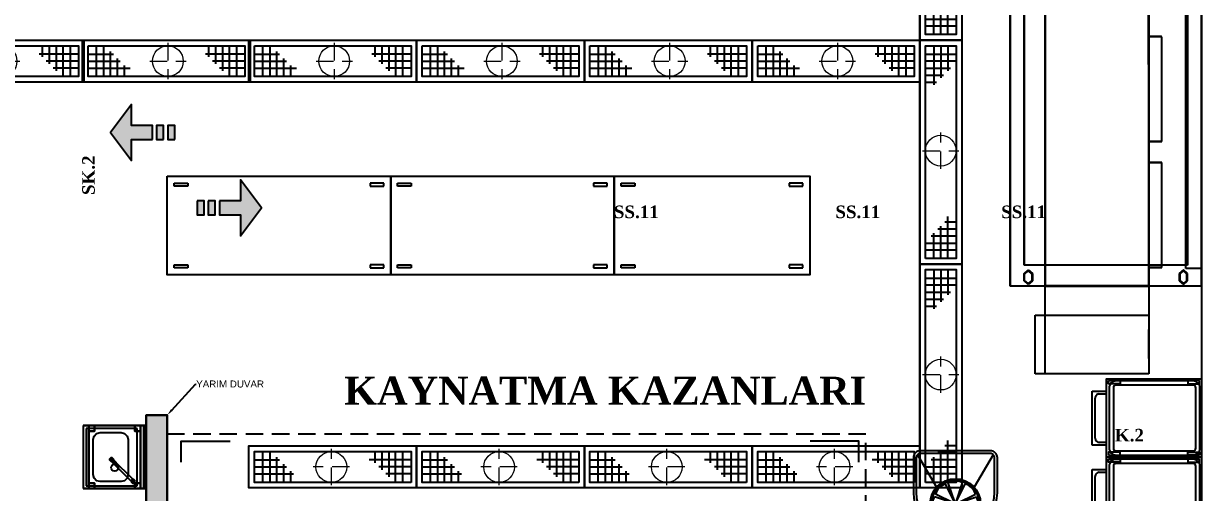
# Model space of a CAD drawing. Header units: millimetres. Extents: x 322668 to 332469, y 13187 to 20117.
# Drawn here: x 328760 to 329605, y 16764 to 17099 of the extents above; entities that cross this region are included whole.
import ezdxf
from ezdxf import colors
from ezdxf.entities.mleader import LeaderData, LeaderLine
from ezdxf.enums import TextEntityAlignment as Align
from ezdxf.math import Vec2, Vec3

# ---------------------------------------------------------------- set-up
doc = ezdxf.new("R2010")
doc.units = ezdxf.units.MM
doc.header["$LTSCALE"] = 50
doc.header["$MEASUREMENT"] = 0
doc.header["$PDMODE"] = 3
doc.header["$PDSIZE"] = -0.5
doc.linetypes.add('DASHED2', pattern=[0.375, 0.25, -0.125])
doc.linetypes.add('HIDDEN', pattern=[0.375, 0.25, -0.125])
doc.layers.get('0').update_dxf_attribs({"linetype": 'CONTINUOUS'})
doc.layers.get('DEFPOINTS').update_dxf_attribs({"linetype": 'CONTINUOUS'})
for name, color, linetype in [('200-EquipBorder-2d', 9, 'CONTINUOUS'), ('200-EquipSteel-3d', 9, 'CONTINUOUS'), ('Mevcut ve İlave Duvar', 7, 'CONTINUOUS'), ('MIM_DOSEME', 7, 'CONTINUOUS'), ('MIM_OLCU-DIS', 1, 'CONTINUOUS'), ('MIM_SERAMIK', 143, 'CONTINUOUS'), ('sıhhi tesisat', 162, 'CONTINUOUS'), ('Yarım Duvar', 3, 'CONTINUOUS')]:
    doc.layers.add(name, color=color, linetype=linetype)
for name, color, linetype, lineweight in [('GRC-Ekipman', 4, 'CONTINUOUS', 25), ('s-depo', 140, 'CONTINUOUS', 25), ('yerizg-a', 7, 'CONTINUOUS', 15), ('yerizg-b', 7, 'CONTINUOUS', 9)]:
    doc.layers.add(name, color=color, linetype=linetype, lineweight=lineweight)
doc.styles.add('OLCU', font='TSIMPLEX.SHX', dxfattribs={"width": 0.7})
doc.styles.add('REF', font='calibri.ttf', dxfattribs={"height": 10})
doc.styles.add('ROMANS', font='romans.shx')
doc.styles.get("Standard").update_dxf_attribs({"font": 'arial.ttf', "height": 30})
doc.dimstyles.new('200-OLCU-DIŞ', dxfattribs={"dimtxt": 30, "dimasz": 10, "dimexe": 0, "dimexo": 0, "dimgap": 10, "dimtad": 1, "dimdec": 1, "dimdsep": 46, "dimtxsty": 'OLCU', "dimblk1": 'DOT', "dimblk2": 'DOT', "dimsah": 1, "dimcen": 0, "dimclrd": 7, "dimclre": 7, "dimclrt": 4, "dimadec": 0, "dimazin": 0, "dimtfac": 1, "dimtdec": 1, "dimtix": 1, "dimtmove": 2, "dimatfit": 3, "dimldrblk": 'DOT', "dimfxl": 0, "dimtolj": 1, "dimarcsym": 0})

# ---------------------------------------------------------------- blocks, each defined once
blk = doc.blocks.new('_DOT')
at = {"color": 0, "linetype": 'ByBlock'}
blk.add_line((-0.5, 0), (-1, 0), dxfattribs=at)
at = {"color": 0, "linetype": 'ByBlock', "const_width": 0.5}
blk.add_lwpolyline([(-0.25, 0, 1), (0.25, 0, 1)], format="xyb", close=True, dxfattribs=at)
blk = doc.blocks.new('*D159')
at = {"layer": 'DEFPOINTS', "color": 0}
for p in [(329577.75, 18407.96, -57.5), (327588.54, 14893), (330092.59, 14893)]:
    blk.add_point(p, dxfattribs=at)
at = {"layer": 'MIM_OLCU-DIS', "color": 7, "lineweight": -2}
for p, q in [((330052.83, 18407.96), (330092.59, 18407.96)), ((330092.59, 18397.96), (330092.59, 14903)), ((330052.59, 14893), (330092.59, 14893))]:
    blk.add_line(p, q, dxfattribs=at)
at = {"layer": 'MIM_OLCU-DIS', "color": 7, "lineweight": -2, "xscale": 10, "yscale": 10, "zscale": 10}
for p, rotation in [((330092.59, 18407.96), 90), ((330092.59, 14893), 270)]:
    blk.add_blockref('_DOT', p, dxfattribs=dict(at, rotation=rotation))
at = {"layer": 'MIM_OLCU-DIS', "color": 4, "insert": (330067.59, 16650.48), "char_height": 30, "attachment_point": 5, "rotation": 90, "style": 'OLCU'}
blk.add_mtext('\\A1;3515', dxfattribs=at)
blk = doc.blocks.new('BGHGT')
at = {"color": 7, "linetype": 'HIDDEN'}
for p, q in [((360936.69, 9328.43, -417.9), (360936.69, 9178.43, -417.9)), ((361436.69, 9328.43, -417.9), (360936.69, 9328.43, -417.9)), ((361436.69, 9328.43, -417.9), (361436.69, 9178.43, -417.9)), ((360936.69, 9178.43, -417.9), (361436.69, 9178.43, -417.9))]:
    blk.add_line(p, q, dxfattribs=at)
at = {"color": 7, "elevation": -417.9}
for points in [[(360941.69, 9198.43), (360941.69, 9183.43), (360976.69, 9183.43)], [(361426.69, 9198.43), (361426.69, 9183.43), (361391.69, 9183.43)]]:
    blk.add_lwpolyline(points, dxfattribs=at)
blk = doc.blocks.new('Y-SIFON')
at = {"layer": 'yerizg-a', "color": 0, "linetype": 'Continuous'}
blk.add_circle((0, 0), 11, dxfattribs=at)
at = {"layer": 'yerizg-b', "color": 0, "linetype": 'DASHED2'}
for points in [[(0, 13), (0, -13)], [(-13, 0), (13, 0)]]:
    blk.add_lwpolyline(points, dxfattribs=at)
blk = doc.blocks.new('120')
at = {"layer": 'sıhhi tesisat'}
for p, q in [((16088.22, 16465.14), (16088.22, 16435.14)), ((16093.22, 16465.14), (16093.22, 16442.14)), ((16098.22, 16465.14), (16098.22, 16447.14)), ((16082.22, 16459.14), (16104.22, 16459.14)), ((16104.22, 16454.14), (16082.22, 16454.14)), ((16082.22, 16449.14), (16100.22, 16449.14)), ((16082.22, 16444.14), (16095.22, 16444.14)), ((16082.22, 16439.14), (16090.22, 16439.14)), ((16104.22, 16379.14), (16096.22, 16379.14)), ((16098.22, 16353.14), (16098.22, 16381.14)), ((16104.22, 16369.14), (16086.22, 16369.14)), ((16088.22, 16353.14), (16088.22, 16371.14)), ((16104.22, 16374.14), (16091.22, 16374.14)), ((16093.22, 16353.14), (16093.22, 16376.14)), ((16082.22, 16364.14), (16104.22, 16364.14)), ((16104.22, 16359.14), (16082.22, 16359.14))]:
    blk.add_line(p, q, dxfattribs=at)
for points in [[(16108.22, 16469.14), (16108.22, 16349.14), (16078.22, 16349.14), (16078.22, 16469.14)], [(16104.22, 16465.14), (16104.22, 16353.14), (16082.22, 16353.14), (16082.22, 16465.14)]]:
    blk.add_lwpolyline(points, close=True, dxfattribs=at)
at = {"layer": 'sıhhi tesisat', "rotation": 270}
blk.add_blockref('Y-SIFON', (16093.22, 16408.14), dxfattribs=at)
at = {"layer": 'sıhhi tesisat', "style": 'ROMANS', "width": 0.8}
blk.add_attdef('YRNO', text='', height=10, rotation=270, dxfattribs=at).set_placement((16068.22, 16366.14), align=Align.MIDDLE)
blk = doc.blocks.new('A$C3D410898')
at = {"layer": '200-EquipBorder-2d', "color": 4}
for p, q in [((71.23, 137, 7.5), (387.35, 137, 7.5)), ((387.35, 137, 7.5), (387.35, 99.19, 7.5)), ((86.23, 127.02, 7.5), (372.35, 127.02, 7.5)), ((372.35, 127.02, 7.5), (372.35, 99.19, 7.5)), ((387.35, 25.22, 7.5), (387.35, 99.19, 7.5)), ((387.35, 99.19, 7.5), (450.03, 99.19, 7.5)), ((450.03, 99.19, 7.5), (450.03, 18, 7.5)), ((71.23, 25.22, 7.5), (387.35, 25.22, 7.5)), ((372.35, 25.22, 7.5), (372.35, 10.02, 7.5)), ((408.12, 25.22, 7.5), (387.35, 25.22, 7.5)), ((387.35, 25.22, 7.5), (387.35, 0.02, 7.5)), ((408.12, 18, 7.5), (408.12, 25.22, 7.5)), ((450.03, 18, 7.5), (408.12, 18, 7.5)), ((372.35, 10.02, 7.5), (86.23, 10, 7.5)), ((387.35, 0.02, 7.5), (71.23, 0, 7.5))]:
    blk.add_line(p, q, dxfattribs=at)
at = {"layer": '200-EquipBorder-2d'}
for p, q in [((284.18, 108.47, 7.5), (209.18, 108.47, 7.5)), ((209.18, 108.47, 7.5), (209.19, 99.07, 7.5)), ((284.18, 99.19, 7.5), (284.18, 108.47, 7.5)), ((299.18, 108.47, 7.5), (299.19, 99.07, 7.5)), ((374.18, 108.47, 7.5), (299.18, 108.47, 7.5)), ((374.18, 99.19, 7.5), (374.18, 108.47, 7.5)), ((71.23, 99.19, 7.5), (387.35, 99.19, 7.5))]:
    blk.add_line(p, q, dxfattribs=at)
at = {"layer": '200-EquipSteel-3d', "color": 4}
for p, q in [((387.33, 137, 67.5), (71.21, 137, 67.5)), ((387.33, 137, 22.5), (374.85, 137, 22.5)), ((374.85, 137, 22.5), (374.85, 125.69, 22.5)), ((387.33, 0, 22.5), (387.33, 137, 22.5)), ((387.33, 0, 67.5), (387.33, 137, 67.5)), ((372.33, 127, 67.5), (86.21, 127, 67.5)), ((372.33, 10, 67.5), (372.33, 127, 67.5)), ((378.46, 127, 10.5), (375.84, 123.97, 10.5)), ((383.71, 127, 10.5), (378.46, 127, 10.5)), ((386.34, 123.97, 10.5), (383.71, 127, 10.5)), ((374.85, 125.69, 22.5), (82.6, 125.69, 22.5)), ((266.22, 125.69, 22.5), (266.22, 125.69, 67.5)), ((375.84, 123.97, 10.5), (378.46, 120.94, 10.5)), ((378.84, 126.57, 7.5), (376.59, 123.97, 7.5)), ((376.59, 123.97, 7.5), (378.84, 121.37, 7.5)), ((378.46, 120.94, 10.5), (383.71, 120.94, 10.5)), ((383.34, 126.57, 7.5), (378.84, 126.57, 7.5)), ((378.84, 121.37, 7.5), (383.34, 121.37, 7.5)), ((385.59, 123.97, 7.5), (383.34, 126.57, 7.5)), ((383.34, 121.37, 7.5), (385.59, 123.97, 7.5)), ((383.71, 120.94, 10.5), (386.34, 123.97, 10.5)), ((0, 99.17, 77.5), (450, 99.17, 77.5)), ((387.33, 99.17, 77.5), (387.33, 25.2, 77.5)), ((387.33, 99.17, 102.5), (387.33, 25.2, 102.5)), ((408.23, 25.2, 102.5), (408.23, 99.23, 102.5)), ((408.23, 99.23, 102.5), (450, 99.23, 102.5)), ((450, 99.23, 102.5), (450, 25.2, 102.5)), ((450, 99.17, 77.5), (450, 25.2, 77.5)), ((450, 25.2, 77.5), (0, 25.2, 77.5)), ((387.33, 25.2, 77.5), (71.21, 25.01, 77.5)), ((450, 25.2, 102.5), (408.23, 25.2, 102.5)), ((86.21, 10, 67.5), (372.33, 10, 67.5)), ((375.84, 13.03, 10.5), (378.46, 16.06, 10.5)), ((378.46, 10, 10.5), (375.84, 13.03, 10.5)), ((376.59, 13.03, 7.5), (378.84, 15.63, 7.5)), ((378.84, 10.43, 7.5), (376.59, 13.03, 7.5)), ((378.46, 16.06, 10.5), (383.71, 16.06, 10.5)), ((383.71, 10, 10.5), (378.46, 10, 10.5)), ((378.84, 15.63, 7.5), (383.34, 15.63, 7.5)), ((383.34, 10.43, 7.5), (378.84, 10.43, 7.5)), ((383.34, 15.63, 7.5), (385.59, 13.03, 7.5)), ((385.59, 13.03, 7.5), (383.34, 10.43, 7.5)), ((383.71, 16.06, 10.5), (386.34, 13.03, 10.5)), ((386.34, 13.03, 10.5), (383.71, 10, 10.5)), ((71.21, 0, 67.5), (387.33, 0, 67.5)), ((71.23, 0, 22.5), (387.33, 0, 22.5))]:
    blk.add_line(p, q, dxfattribs=at)
at = {"layer": '200-EquipSteel-3d', "extrusion": (1, -1.22465e-16, 0)}
for p, q in [((209.15, 108.45, 90.31), (209.15, 108.45, 77.5)), ((209.15, 108.45, 77.5), (209.15, 99.17, 77.5)), ((209.15, 105.25, 93.51), (209.15, 108.45, 90.31)), ((209.15, 99.17, 93.51), (209.15, 105.25, 93.51)), ((299.15, 108.45, 90.31), (299.15, 108.45, 77.5)), ((299.15, 108.45, 77.5), (299.15, 99.17, 77.5)), ((299.15, 105.25, 93.51), (299.15, 108.45, 90.31)), ((299.15, 99.17, 93.51), (299.15, 105.25, 93.51)), ((209.15, 99.17, 77.5), (209.15, 99.17, 93.51)), ((299.15, 99.17, 77.5), (299.15, 99.17, 93.51))]:
    blk.add_line(p, q, dxfattribs=at)
at = {"layer": '200-EquipSteel-3d'}
for p, q in [((71.1, 98.97, 77.5), (387.33, 99.17, 77.5)), ((266.71, 99.07, 147.5), (266.71, 99.07, 102.5))]:
    blk.add_line(p, q, dxfattribs=at)
at = {"layer": '200-EquipSteel-3d', "color": 4, "extrusion": (1.22465e-16, 1, -0.000793545)}
for p, q in [((418.37, 99.16, 83.68), (418.37, 99.17, 96.18)), ((418.37, 99.17, 96.18), (439.26, 99.17, 96.18)), ((439.26, 99.16, 83.68), (418.37, 99.16, 83.68)), ((439.26, 99.17, 96.18), (439.26, 99.16, 83.68))]:
    blk.add_line(p, q, dxfattribs=at)
at = {"layer": '200-EquipSteel-3d'}
for points, invisible_edges in [([(209.15, 99.17, 93.51), (209.15, 105.25, 93.51), (209.15, 108.45, 90.31), (209.15, 99.17, 90.31)], 4), ([(209.15, 108.45, 90.31), (209.15, 108.45, 77.5), (209.15, 99.17, 77.5), (209.15, 99.17, 90.31)], 8), ([(284.15, 108.45, 90.31), (284.15, 108.45, 77.5), (284.15, 99.17, 77.5), (284.15, 99.17, 90.31)], 8), ([(284.15, 99.17, 93.51), (284.15, 105.25, 93.51), (284.15, 108.45, 90.31), (284.15, 99.17, 90.31)], 4), ([(299.15, 108.45, 90.31), (299.15, 108.45, 77.5), (299.15, 99.17, 77.5), (299.15, 99.17, 90.31)], 8), ([(299.15, 99.17, 93.51), (299.15, 105.25, 93.51), (299.15, 108.45, 90.31), (299.15, 99.17, 90.31)], 4), ([(374.15, 99.17, 93.51), (374.15, 105.25, 93.51), (374.15, 108.45, 90.31), (374.15, 99.17, 90.31)], 4), ([(374.15, 108.45, 90.31), (374.15, 108.45, 77.5), (374.15, 99.17, 77.5), (374.15, 99.17, 90.31)], 8)]:
    blk.add_3dface(points, dxfattribs=dict(at, invisible_edges=invisible_edges))
at = {"layer": '200-EquipSteel-3d', "color": 4}
blk.add_3dface([(71.1, 98.97, 147.5), (71.21, 25.01, 147.5), (387.33, 25.2, 147.5), (387.33, 99.17, 147.5)], dxfattribs=at)
blk = doc.blocks.new('RobotCoupe.CL60')
at = {"color": 251}
for p, q in [((-134.24, -1.88), (-110.95, -15.49)), ((-99.69, -27.78), (-106.15, -14.71)), ((-99.53, -27.72), (-104.26, -13.93)), ((-99.53, -27.72), (-104.26, -13.93)), ((-98.65, -27.72), (-93.92, -13.93)), ((-98.65, -27.72), (-93.92, -13.93)), ((-98.5, -27.78), (-92.14, -14.66)), ((-98.5, -27.78), (-92.14, -14.66)), ((-100.38, -28.56), (-114.17, -23.83)), ((-100.31, -28.41), (-113.43, -22.05)), ((-97.88, -28.4), (-84.81, -21.94)), ((-97.88, -28.4), (-84.81, -21.94)), ((-97.81, -28.56), (-84.02, -23.83)), ((-100.38, -29.44), (-114.17, -34.17)), ((-100.31, -29.6), (-113.38, -36.06)), ((-99.68, -30.22), (-106.04, -43.34)), ((-99.53, -30.28), (-104.26, -44.07)), ((-98.65, -30.28), (-93.92, -44.07)), ((-98.49, -30.22), (-92.03, -43.29)), ((-97.87, -29.59), (-84.75, -35.95)), ((-97.81, -29.44), (-84.02, -34.17)), ((-134.24, -56.12), (-110.95, -42.51))]:
    blk.add_line(p, q, dxfattribs=at)
for points in [[(-107.11, 1), (-132.11, 1, 0.414214), (-137.11, -4), (-137.11, -54, 0.414214), (-132.11, -59), (-107.11, -59)], [(-107.11, -1), (-132.11, -1, 0.414214), (-135.11, -4), (-135.11, -54, 0.414214), (-132.11, -57), (-107.11, -57)], [(-66.5, -40.51), (-66.5, -48.5, 0.414214), (-61.5, -53.5), (-10.5, -53.5, 0.414214), (-5.5, -48.5), (-5.5, -9.5, 0.414214), (-10.5, -4.5), (-61.5, -4.5, 0.414214), (-66.5, -9.5), (-66.5, -17.49)]]:
    blk.add_lwpolyline(points, format="xyb")
for points in [[(-72, -58), (0, -58), (0, 0), (-72, 0)], [(-70.63, -0.87), (-65.35, -0.87), (-65.35, -1.93), (-70.63, -1.93)], [(-1.37, -0.87), (-6.65, -0.87), (-6.65, -1.93), (-1.37, -1.93)], [(-70.63, -57.13), (-65.35, -57.13), (-65.35, -56.07), (-70.63, -56.07)], [(-1.37, -57.13), (-6.65, -57.13), (-6.65, -56.07), (-1.37, -56.07)]]:
    blk.add_lwpolyline(points, close=True)
for points in [[(-72, -56.25), (-72, -1.75), (-94.57, -1.75)], [(-68.5, -40.51), (-68.5, -55.5), (-3.5, -55.5), (-3.5, -2.5), (-68.5, -2.5), (-68.5, -17.49)], [(-94.57, -56.25), (-72, -56.25)]]:
    blk.add_lwpolyline(points)
blk.add_lwpolyline([(-72, -17.49), (-66, -17.49, -0.414214), (-65, -18.49), (-65, -39.51, -0.414214), (-66, -40.51), (-72, -40.51)], format="xyb", close=True)
for centre, radius in [((-99.09, -29), 17.98), ((-99.09, -29), 16.98), ((-61.57, -19.5), 1.17), ((-61.57, -24.26), 1.17), ((-55.71, -21.87), 1.17), ((-55.71, -26.21), 1.17), ((-50.14, -24.61), 1.17), ((-99.09, -29), 1.36), ((-99.09, -29), 1.36), ((-61.57, -28.61), 1.17), ((-61.57, -33.44), 1.17), ((-55.71, -31.04), 1.17), ((-50.14, -29.44), 1.17), ((-50.14, -34.36), 1.17), ((-61.57, -38.36), 1.17), ((-55.71, -35.96), 1.17)]:
    blk.add_circle(centre, radius, dxfattribs=at)
for radius in [30, 28]:
    blk.add_arc((-107.11, -29), radius, 270, 90)
for centre, start, end in [((-103.2, -24.92), 106.10637, 164.33426), ((-99.09, -23.21), 60.88606, 119.11394), ((-99.09, -23.21), 60.88606, 119.11394), ((-95.01, -24.89), 16.10637, 74.33426), ((-104.89, -29), 150.88606, 209.11394), ((-93.3, -29), 330.88606, 29.11394), ((-103.17, -33.11), 196.10637, 254.33426), ((-94.98, -33.08), 286.10637, 344.33426), ((-99.09, -34.79), 240.88606, 299.11394)]:
    blk.add_arc(centre, 10.62, start, end, dxfattribs=at)
blk = doc.blocks.new('HarekeliT.140-70')
blk.add_lwpolyline([(-139.95, 0), (0, 0), (0, -70.39), (-139.95, -70.39)], close=True)
at = {"color": 253, "linetype": 'HIDDEN'}
for points in [[(-134.95, -5), (-125.23, -5), (-125.23, -7.01), (-134.95, -7.01)], [(-5, -5), (-14.72, -5), (-14.72, -7.01), (-5, -7.01)], [(-134.95, -63.38), (-125.23, -63.38), (-125.23, -65.39), (-134.95, -65.39)], [(-5, -63.38), (-14.72, -63.38), (-14.72, -65.39), (-5, -65.39)]]:
    blk.add_lwpolyline(points, close=True, dxfattribs=at)
blk = doc.blocks.new('HarekeliT.160-70')
blk.add_lwpolyline([(-159.95, 0), (0, 0), (0, -70.39), (-159.95, -70.39)], close=True)
at = {"color": 253, "linetype": 'HIDDEN'}
for points in [[(-154.95, -5), (-145.23, -5), (-145.23, -7.01), (-154.95, -7.01)], [(-5, -5), (-14.72, -5), (-14.72, -7.01), (-5, -7.01)], [(-154.95, -63.38), (-145.23, -63.38), (-145.23, -65.39), (-154.95, -65.39)], [(-5, -63.38), (-14.72, -63.38), (-14.72, -65.39), (-5, -65.39)]]:
    blk.add_lwpolyline(points, close=True, dxfattribs=at)
blk = doc.blocks.new('ARB.Malzeme2')
at = {"color": 251}
for p, q in [((0, -8.49), (10.15, -8.49)), ((0, -10.49), (5.15, -10.49)), ((8.15, -13.49), (8.15, -42.18)), ((10.15, -8.49), (10.15, -47.18)), ((5.15, -45.18), (0, -45.18)), ((10.15, -47.18), (0, -47.18))]:
    blk.add_line(p, q, dxfattribs=at)
blk.add_lwpolyline([(-68, 0), (0, 0), (0, -56), (-68, -56)], close=True)
for points in [[(-1.88, -49.49), (-1.88, -6.49, 0.414214), (-6.88, -1.49), (-61.88, -1.49, 0.414214), (-66.88, -6.49), (-66.88, -49.49, 0.414214), (-61.88, -54.49), (-6.88, -54.49, 0.414214)], [(-4.88, -49.49), (-4.88, -6.49, 0.414214), (-6.88, -4.49), (-61.88, -4.49, 0.414214), (-63.88, -6.49), (-63.88, -49.49, 0.414214), (-61.88, -51.49), (-6.88, -51.49, 0.414214)]]:
    blk.add_lwpolyline(points, format="xyb", close=True)
for points in [[(-66.56, -1.32), (-58.28, -1.32), (-58.28, -3.49), (-66.56, -3.49)], [(-1.44, -1.32), (-9.72, -1.32), (-9.72, -3.49), (-1.44, -3.49)], [(-66.56, -54.68), (-58.28, -54.68), (-58.28, -52.51), (-66.56, -52.51)], [(-1.44, -54.68), (-9.72, -54.68), (-9.72, -52.51), (-1.44, -52.51)]]:
    blk.add_lwpolyline(points, close=True, dxfattribs=at)
for centre, start, end in [((5.15, -13.49), 0, 90), ((5.15, -42.18), 270, 0)]:
    blk.add_arc(centre, 3, start, end, dxfattribs=at)
blk = doc.blocks.new('el yıkama')
for p, q in [((45, 0), (0, 0)), ((0, 0), (0, -45)), ((0, -45, 81), (0, 0, 81)), ((45, -45), (45, 0)), ((45, -45, 81), (45, 0, 81)), ((0, -1.5, 85), (0, -45, 85)), ((0, -2), (45, -2)), ((2, -6.5, 83), (2, -43, 83)), ((43, -6.5, 83), (2, -6.5, 83)), ((2, -6.5), (2, -43)), ((43, -6.5), (2, -6.5)), ((43, -43, 83), (43, -6.5, 83)), ((43, -43), (43, -6.5)), ((45, -1.5, 85), (45, -45, 85)), ((0, -45), (45, -45)), ((0, -45, 85), (0, -45, 81)), ((0, -45, 81), (45, -45, 81)), ((2, -43, 83), (43, -43, 83)), ((2, -43), (43, -43)), ((45, -45, 85), (45, -45, 81))]:
    blk.add_line(p, q)
at = {"color": 251}
for p, q in [((39.56, -8.26), (23.39, -24.43)), ((40.31, -8.26), (39.56, -8.26)), ((40.83, -8.78), (40.31, -8.26)), ((5, -17.9, 60), (5.67, -15.4, 60)), ((5, -17.9), (5.67, -15.4)), ((5.67, -15.4, 60), (7.5, -13.57, 60)), ((5.67, -15.4), (7.5, -13.57)), ((7.5, -13.57, 60), (10, -12.9, 60)), ((7.5, -13.57), (10, -12.9)), ((10, -12.9, 60), (35, -12.9, 60)), ((10, -12.9), (35, -12.9)), ((24.66, -25.7), (40.83, -9.53)), ((35, -12.9, 60), (37.5, -13.57, 60)), ((35, -12.9), (37.5, -13.57)), ((37.5, -13.57, 60), (39.33, -15.4, 60)), ((37.5, -13.57), (39.33, -15.4)), ((39.33, -15.4, 60), (40, -17.9, 60)), ((39.33, -15.4), (40, -17.9)), ((40.83, -9.53), (40.83, -8.78)), ((5, -32.9, 60), (5, -17.9, 60)), ((5, -32.9), (5, -17.9)), ((23.39, -24.43), (23.39, -25.17)), ((23.39, -25.17), (23.92, -25.7)), ((40, -17.9, 60), (40, -32.9, 60)), ((40, -17.9), (40, -32.9)), ((5.67, -35.4, 60), (5, -32.9, 60)), ((5.67, -35.4), (5, -32.9)), ((23.92, -25.7), (24.66, -25.7)), ((40, -32.9, 60), (39.33, -35.4, 60)), ((40, -32.9), (39.33, -35.4)), ((7.5, -37.23, 60), (5.67, -35.4, 60)), ((7.5, -37.23), (5.67, -35.4)), ((10, -37.9, 60), (7.5, -37.23, 60)), ((10, -37.9), (7.5, -37.23)), ((35, -37.9, 60), (10, -37.9, 60)), ((35, -37.9), (10, -37.9)), ((37.5, -37.23, 60), (35, -37.9, 60)), ((37.5, -37.23), (35, -37.9)), ((39.33, -35.4, 60), (37.5, -37.23, 60)), ((39.33, -35.4), (37.5, -37.23))]:
    blk.add_line(p, q, dxfattribs=at)
at = {"color": 251, "extrusion": (-0.612372, -0.612372, 0.5)}
for p, q in [((38.58, -9.24, 92.87), (38.32, -9.5, 92.22)), ((38.32, -9.5, 92.22), (38.5, -10.06, 91.77)), ((38.5, -10.06, 91.77), (39.03, -10.59, 91.77)), ((39.14, -9.42, 93.33), (38.58, -9.24, 92.87)), ((39.03, -10.59, 91.77), (39.59, -10.77, 92.22)), ((39.67, -9.95, 93.33), (39.14, -9.42, 93.33)), ((39.59, -10.77, 92.22), (39.85, -10.51, 92.87)), ((39.85, -10.51, 92.87), (39.67, -9.95, 93.33))]:
    blk.add_line(p, q, dxfattribs=at)
at = {"color": 251}
blk.add_circle((30, -22.5), 2.5, dxfattribs=at)
for points in [[(0, -1.5, 90), (45, -1.5, 90), (45, 0, 90), (0, 0, 90)], [(45, 0, 90), (0, 0, 90), (0, 0, 81), (45, 0, 81)], [(0, -1.5, 85), (45, -1.5, 85), (45, -1.5, 90), (0, -1.5, 90)], [(0, -37, 45), (0, -37, 81), (0, -8, 81), (0, -8, 45)], [(41, -4, 81), (41, -4, 45), (4, -4, 45), (4, -4, 81)], [(45, -37, 45), (45, -8, 45), (45, -8, 81), (45, -37, 81)], [(4, -41, 63), (41, -41, 63), (41, -41, 81), (4, -41, 81)], [(4, -41, 45), (41, -41, 45), (41, -41, 62.9), (4, -41, 62.9)]]:
    blk.add_3dface(points)
for points in [[(0, -8, 81), (0, -8, 45), (0, -4, 45), (0, -4, 81)], [(0, -8, 45), (0, -8, 45), (0, -8, 45), (0, -4, 45)], [(0, -4, 81), (0, -4, 45), (4, -4, 45), (4, -4, 81)], [(0, -4, 45), (0, -8, 45), (4, -8, 45), (4, -4, 45)], [(4, -4, 81), (4, -4, 81), (0, -4, 81)], [(4, -4, 81), (4, -8, 81), (0, -8, 81), (0, -4, 81)], [(4, -8, 81), (4, -8, 45), (0, -8, 45), (0, -8, 81)], [(4, -8, 45), (4, -8, 45), (0, -8, 45)], [(4, -4, 81), (4, -4, 45), (4, -4, 81)], [(4, -4, 45), (4, -8, 45), (4, -8, 81), (4, -4, 81)], [(39.29, -7.99, 85), (38.53, -8.75, 85), (38.81, -8.99, 88.99), (39.57, -8.23, 88.99)], [(39.03, -8.78, 90.47), (38.84, -8.98, 91.48), (39.3, -8.52, 91.86), (39.56, -8.26, 90.47)], [(39.55, -8.27, 85.34), (39.02, -8.8, 85.34), (39.03, -8.78, 90.47), (39.56, -8.26, 90.47)], [(40.33, -8.02, 85.09), (39.29, -7.99, 85), (39.57, -8.23, 88.99), (40.27, -8.25, 88.99)], [(39.56, -8.26, 90.47), (40.31, -8.26, 90.47), (39.99, -8.57, 92.12), (39.3, -8.52, 91.86)], [(40.27, -8.29, 85.07), (39.55, -8.27, 85.34), (39.56, -8.26, 90.47), (40.31, -8.26, 90.47)], [(40.31, -8.26, 90.47), (40.83, -8.78, 90.47), (40.52, -9.1, 92.12), (39.99, -8.57, 92.12)], [(41.09, -8.78, 85.09), (40.33, -8.02, 85.09), (40.27, -8.25, 88.99), (40.84, -8.82, 88.99)], [(40.8, -8.82, 85.07), (40.27, -8.29, 85.07), (40.31, -8.26, 90.47), (40.83, -8.78, 90.47)], [(41, -8, 81), (41, -8, 45), (41, -4, 45), (41, -4, 81)], [(41, -8, 45), (41, -8, 45), (41, -8, 45), (41, -4, 45)], [(41, -4, 81), (41, -4, 45), (45, -4, 45), (45, -4, 81)], [(41, -4, 45), (41, -8, 45), (45, -8, 45), (45, -4, 45)], [(45, -4, 81), (45, -4, 81), (41, -4, 81)], [(45, -4, 81), (45, -8, 81), (41, -8, 81), (41, -4, 81)], [(45, -8, 81), (45, -8, 45), (41, -8, 45), (41, -8, 81)], [(45, -8, 45), (45, -8, 45), (41, -8, 45)], [(45, -4, 81), (45, -4, 45), (45, -4, 81)], [(45, -4, 45), (45, -8, 45), (45, -8, 81), (45, -4, 81)], [(38.84, -8.98, 91.48), (38.32, -9.5, 92.22), (38.58, -9.24, 92.87), (39.3, -8.52, 91.86)], [(38.89, -9.67, 91.22), (38.5, -10.06, 91.77), (38.32, -9.5, 92.22), (38.84, -8.98, 91.48)], [(39.42, -10.2, 91.22), (39.03, -10.59, 91.77), (38.5, -10.06, 91.77), (38.89, -9.67, 91.22)], [(38.53, -8.75, 85), (38.54, -9.82, 85), (38.91, -9.45, 88.99), (38.81, -8.99, 88.99)], [(38.54, -9.82, 85), (39.3, -10.58, 85), (39.67, -10.21, 88.99), (38.91, -9.45, 88.99)], [(39.3, -8.52, 91.86), (39.99, -8.57, 92.12), (39.14, -9.42, 93.33), (38.58, -9.24, 92.87)], [(39.03, -9.53, 90.47), (38.89, -9.67, 91.22), (38.84, -8.98, 91.48), (39.03, -8.78, 90.47)], [(39.56, -10.06, 90.47), (39.42, -10.2, 91.22), (38.89, -9.67, 91.22), (39.03, -9.53, 90.47)], [(39.02, -8.8, 85.34), (39.03, -9.54, 85.01), (39.03, -9.53, 90.47), (39.03, -8.78, 90.47)], [(39.03, -9.54, 85.01), (39.55, -10.06, 85.01), (39.56, -10.06, 90.47), (39.03, -9.53, 90.47)], [(39.42, -10.2, 91.22), (40.11, -10.25, 91.48), (39.59, -10.77, 92.22), (39.03, -10.59, 91.77)], [(39.99, -8.57, 92.12), (40.52, -9.1, 92.12), (39.67, -9.95, 93.33), (39.14, -9.42, 93.33)], [(39.3, -10.58, 85), (40.37, -10.59, 85), (40.09, -10.27, 89), (39.67, -10.21, 88.99)], [(39.56, -10.06, 90.47), (40.31, -10.06, 90.47), (40.11, -10.25, 91.48), (39.42, -10.2, 91.22)], [(39.55, -10.06, 85.01), (40.29, -10.07, 85.34), (40.31, -10.06, 90.47), (39.56, -10.06, 90.47)], [(40.11, -10.25, 91.48), (40.57, -9.79, 91.86), (39.85, -10.51, 92.87), (39.59, -10.77, 92.22)], [(40.52, -9.1, 92.12), (40.57, -9.79, 91.86), (39.85, -10.51, 92.87), (39.67, -9.95, 93.33)], [(40.37, -10.59, 85), (41.12, -9.83, 85), (40.85, -9.51, 89), (40.09, -10.27, 89)], [(40.31, -10.06, 90.47), (40.83, -9.53, 90.47), (40.57, -9.79, 91.86), (40.11, -10.25, 91.48)], [(40.29, -10.07, 85.34), (40.82, -9.54, 85.34), (40.83, -9.53, 90.47), (40.31, -10.06, 90.47)], [(40.83, -8.78, 90.47), (40.83, -9.53, 90.47), (40.57, -9.79, 91.86), (40.52, -9.1, 92.12)], [(40.82, -9.54, 85.34), (40.8, -8.82, 85.07), (40.83, -8.78, 90.47), (40.83, -9.53, 90.47)], [(41.12, -9.83, 85), (41.09, -8.78, 85.09), (40.84, -8.82, 88.99), (40.85, -9.51, 89)], [(23.81, -23.63, 94.84), (23.12, -24.31, 94.84), (23.12, -24.31, 95.98), (23.81, -23.63, 95.98)], [(23.92, -23.9, 96.55), (23.81, -23.63, 95.98), (23.12, -24.31, 95.98), (23.39, -24.43, 96.55)], [(23.81, -23.63, 94.84), (23.92, -23.9, 94.4), (23.39, -24.43, 94.4), (23.12, -24.31, 94.84)], [(23.12, -24.31, 94.84), (23.12, -25.28, 94.84), (23.12, -25.28, 95.98), (23.12, -24.31, 95.98)], [(23.39, -24.43, 96.55), (23.12, -24.31, 95.98), (23.12, -25.28, 95.98), (23.39, -25.17, 96.55)], [(23.12, -24.31, 94.84), (23.39, -24.43, 94.4), (23.39, -25.17, 94.4), (23.12, -25.28, 94.84)], [(23.39, -25.17, 96.55), (23.12, -25.28, 95.98), (23.81, -25.97, 95.98), (23.92, -25.7, 96.55)], [(23.12, -25.28, 94.84), (23.39, -25.17, 94.4), (23.92, -25.7, 94.4), (23.81, -25.97, 94.84)], [(23.12, -25.28, 94.84), (23.81, -25.97, 94.84), (23.81, -25.97, 95.98), (23.12, -25.28, 95.98)], [(23.92, -23.9, 100.47), (23.39, -24.43, 100.47), (23.65, -24.16, 101.86), (24.11, -23.71, 101.48)], [(23.92, -23.9, 96.55), (23.39, -24.43, 96.55), (23.39, -24.43, 100.47), (23.92, -23.9, 100.47)], [(23.39, -25.17, 100.47), (23.39, -24.43, 100.47), (23.65, -24.16, 101.86), (23.7, -24.86, 102.12)], [(23.39, -24.43, 96.55), (23.39, -25.17, 96.55), (23.39, -25.17, 100.47), (23.39, -24.43, 100.47)], [(23.92, -25.7, 100.47), (23.39, -25.17, 100.47), (23.7, -24.86, 102.12), (24.23, -25.39, 102.12)], [(23.39, -25.17, 96.55), (23.92, -25.7, 96.55), (23.92, -25.7, 100.47), (23.39, -25.17, 100.47)], [(24.11, -23.71, 101.48), (23.65, -24.16, 101.86), (24.37, -23.45, 102.87), (24.64, -23.18, 102.22)], [(23.7, -24.86, 102.12), (23.65, -24.16, 101.86), (24.37, -23.45, 102.87), (24.56, -24.01, 103.33)], [(24.23, -25.39, 102.12), (23.7, -24.86, 102.12), (24.56, -24.01, 103.33), (25.09, -24.53, 103.33)], [(24.78, -23.63, 94.84), (23.81, -23.63, 94.84), (23.81, -23.63, 95.98), (24.78, -23.63, 95.98)], [(24.66, -23.9, 96.55), (24.78, -23.63, 95.98), (23.81, -23.63, 95.98), (23.92, -23.9, 96.55)], [(24.78, -23.63, 94.84), (24.66, -23.9, 94.4), (23.92, -23.9, 94.4), (23.81, -23.63, 94.84)], [(24.66, -23.9, 100.47), (23.92, -23.9, 100.47), (24.11, -23.71, 101.48), (24.81, -23.76, 101.22)], [(24.66, -23.9, 96.55), (23.92, -23.9, 96.55), (23.92, -23.9, 100.47), (24.66, -23.9, 100.47)], [(24.81, -23.76, 101.22), (24.11, -23.71, 101.48), (24.64, -23.18, 102.22), (25.2, -23.37, 101.77)], [(24.93, -25.44, 101.86), (24.23, -25.39, 102.12), (25.09, -24.53, 103.33), (25.65, -24.72, 102.87)], [(24.64, -23.18, 102.22), (24.37, -23.45, 102.87), (25.35, -22.47, 103.24), (25.35, -22.47, 102.5)], [(24.56, -24.01, 103.33), (24.37, -23.45, 102.87), (25.35, -22.47, 103.24), (25.73, -22.84, 103.77)], [(25.09, -24.53, 103.33), (24.56, -24.01, 103.33), (25.73, -22.84, 103.77), (26.25, -23.37, 103.77)], [(25.2, -23.37, 101.77), (24.64, -23.18, 102.22), (25.35, -22.47, 102.5), (25.73, -22.84, 101.97)], [(25.19, -24.43, 96.55), (25.46, -24.31, 95.98), (24.78, -23.63, 95.98), (24.66, -23.9, 96.55)], [(25.46, -24.31, 94.84), (25.19, -24.43, 94.4), (24.66, -23.9, 94.4), (24.78, -23.63, 94.84)], [(24.66, -23.9, 100.47), (24.81, -23.76, 101.22), (25.33, -24.28, 101.22), (25.19, -24.43, 100.47)], [(25.19, -24.43, 96.55), (24.66, -23.9, 96.55), (24.66, -23.9, 100.47), (25.19, -24.43, 100.47)], [(25.19, -25.17, 100.47), (25.38, -24.98, 101.48), (24.93, -25.44, 101.86), (24.66, -25.7, 100.47)], [(24.66, -25.7, 96.55), (25.19, -25.17, 96.55), (25.19, -25.17, 100.47), (24.66, -25.7, 100.47)], [(24.66, -25.7, 96.55), (24.78, -25.97, 95.98), (25.46, -25.28, 95.98), (25.19, -25.17, 96.55)], [(24.78, -25.97, 94.84), (24.66, -25.7, 94.4), (25.19, -25.17, 94.4), (25.46, -25.28, 94.84)], [(25.46, -24.31, 94.84), (24.78, -23.63, 94.84), (24.78, -23.63, 95.98), (25.46, -24.31, 95.98)], [(24.78, -25.97, 94.84), (25.46, -25.28, 94.84), (25.46, -25.28, 95.98), (24.78, -25.97, 95.98)], [(24.81, -23.76, 101.22), (25.2, -23.37, 101.77), (25.72, -23.9, 101.77), (25.33, -24.28, 101.22)], [(25.38, -24.98, 101.48), (25.91, -24.46, 102.22), (25.65, -24.72, 102.87), (24.93, -25.44, 101.86)], [(25.65, -24.72, 102.87), (25.09, -24.53, 103.33), (26.25, -23.37, 103.77), (26.63, -23.74, 103.24)], [(25.19, -24.43, 100.47), (25.33, -24.28, 101.22), (25.38, -24.98, 101.48), (25.19, -25.17, 100.47)], [(25.19, -25.17, 96.55), (25.46, -25.28, 95.98), (25.46, -24.31, 95.98), (25.19, -24.43, 96.55)], [(25.46, -25.28, 94.84), (25.19, -25.17, 94.4), (25.19, -24.43, 94.4), (25.46, -24.31, 94.84)], [(25.19, -25.17, 96.55), (25.19, -24.43, 96.55), (25.19, -24.43, 100.47), (25.19, -25.17, 100.47)], [(25.2, -23.37, 101.77), (25.73, -22.84, 101.97), (26.25, -23.37, 101.97), (25.72, -23.9, 101.77)], [(25.33, -24.28, 101.22), (25.72, -23.9, 101.77), (25.91, -24.46, 102.22), (25.38, -24.98, 101.48)], [(25.73, -22.84, 103.77), (25.35, -22.47, 103.24), (26.33, -21.49, 102.87), (26.89, -21.67, 103.33)], [(25.35, -22.47, 102.5), (25.35, -22.47, 103.24), (26.33, -21.49, 102.87), (26.07, -21.75, 102.22)], [(25.73, -22.84, 101.97), (25.35, -22.47, 102.5), (26.07, -21.75, 102.22), (26.26, -22.31, 101.77)], [(25.46, -25.28, 94.84), (25.46, -24.31, 94.84), (25.46, -24.31, 95.98), (25.46, -25.28, 95.98)], [(25.91, -24.46, 102.22), (26.63, -23.74, 102.5), (26.63, -23.74, 103.24), (25.65, -24.72, 102.87)], [(25.72, -23.9, 101.77), (26.25, -23.37, 101.97), (26.63, -23.74, 102.5), (25.91, -24.46, 102.22)], [(26.25, -23.37, 103.77), (25.73, -22.84, 103.77), (26.89, -21.67, 103.33), (27.42, -22.2, 103.33)], [(25.73, -22.84, 101.97), (26.26, -22.31, 101.77), (26.78, -22.84, 101.77), (26.25, -23.37, 101.97)], [(26.63, -23.74, 103.24), (26.25, -23.37, 103.77), (27.42, -22.2, 103.33), (27.61, -22.76, 102.87)], [(26.25, -23.37, 101.97), (26.78, -22.84, 101.77), (27.34, -23.02, 102.22), (26.63, -23.74, 102.5)], [(26.63, -23.74, 102.5), (27.34, -23.02, 102.22), (27.61, -22.76, 102.87), (26.63, -23.74, 103.24)], [(23.92, -25.7, 96.55), (23.81, -25.97, 95.98), (24.78, -25.97, 95.98), (24.66, -25.7, 96.55)], [(23.81, -25.97, 94.84), (23.92, -25.7, 94.4), (24.66, -25.7, 94.4), (24.78, -25.97, 94.84)], [(23.81, -25.97, 94.84), (24.78, -25.97, 94.84), (24.78, -25.97, 95.98), (23.81, -25.97, 95.98)], [(24.66, -25.7, 100.47), (23.92, -25.7, 100.47), (24.23, -25.39, 102.12), (24.93, -25.44, 101.86)], [(23.92, -25.7, 96.55), (24.66, -25.7, 96.55), (24.66, -25.7, 100.47), (23.92, -25.7, 100.47)], [(0, -41, 81), (0, -41, 45), (0, -37, 45), (0, -37, 81)], [(0, -41, 45), (0, -41, 45), (0, -41, 45), (0, -37, 45)], [(0, -37, 81), (0, -37, 45), (4, -37, 45), (4, -37, 81)], [(0, -37, 45), (0, -41, 45), (4, -41, 45), (4, -37, 45)], [(4, -37, 81), (4, -37, 81), (0, -37, 81)], [(4, -37, 81), (4, -41, 81), (0, -41, 81), (0, -37, 81)], [(4, -41, 81), (4, -41, 45), (0, -41, 45), (0, -41, 81)], [(4, -41, 45), (4, -41, 45), (0, -41, 45)], [(4, -37, 81), (4, -37, 45), (4, -37, 81)], [(4, -37, 45), (4, -41, 45), (4, -41, 81), (4, -37, 81)], [(41, -41, 81), (41, -41, 45), (41, -37, 45), (41, -37, 81)], [(41, -41, 45), (41, -41, 45), (41, -41, 45), (41, -37, 45)], [(41, -37, 81), (41, -37, 45), (45, -37, 45), (45, -37, 81)], [(41, -37, 45), (41, -41, 45), (45, -41, 45), (45, -37, 45)], [(45, -37, 81), (45, -37, 81), (41, -37, 81)], [(45, -37, 81), (45, -41, 81), (41, -41, 81), (41, -37, 81)], [(45, -41, 81), (45, -41, 45), (41, -41, 45), (41, -41, 81)], [(45, -41, 45), (45, -41, 45), (41, -41, 45)], [(45, -37, 81), (45, -37, 45), (45, -37, 81)], [(45, -37, 45), (45, -41, 45), (45, -41, 81), (45, -37, 81)]]:
    blk.add_3dface(points, dxfattribs=at)
blk = doc.blocks.new('YÖN OKU')
at = {"linetype": 'Continuous'}
h = blk.add_hatch(color=1, dxfattribs=at)
h.paths.add_polyline_path([(10, -8), (0, -8), (0, -13), (10, -13)])
h.paths.add_polyline_path([(10, 0), (0, 0), (0, -5), (10, -5)])
blk.add_hatch(color=1, dxfattribs=at).paths.add_polyline_path([(10, -16), (0, -16), (0, -31), (-15, -31), (5, -46), (25, -31), (10, -31)])
at = {"color": 1, "linetype": 'Continuous'}
for points in [[(10, 0), (0, 0), (0, -5), (10, -5)], [(10, -8), (0, -8), (0, -13), (10, -13)]]:
    blk.add_lwpolyline(points, close=True, dxfattribs=at)
blk.add_lwpolyline([(10, -16), (0, -16), (0, -31), (-15, -31), (5, -46), (25, -31), (10, -31), (10, -16)], dxfattribs=at)
blk = doc.blocks.new('160')
at = {"layer": 'sıhhi tesisat'}
for p, q in [((328972.89, 16153.24, -287.04), (328972.89, 16125.24, -287.04)), ((328977.89, 16153.24, -287.04), (328977.89, 16130.24, -287.04)), ((328982.89, 16153.24, -287.04), (328982.89, 16135.24, -287.04)), ((328966.89, 16147.24, -287.04), (328988.89, 16147.24, -287.04)), ((328988.89, 16142.24, -287.04), (328966.89, 16142.24, -287.04)), ((328966.89, 16137.24, -287.04), (328984.89, 16137.24, -287.04)), ((328966.89, 16132.24, -287.04), (328979.89, 16132.24, -287.04)), ((328966.89, 16127.24, -287.04), (328974.89, 16127.24, -287.04)), ((328982.89, 16001.24, -287.04), (328982.89, 16031.24, -287.04)), ((328988.89, 16022.24, -287.04), (328975.89, 16022.24, -287.04)), ((328977.89, 16001.24, -287.04), (328977.89, 16024.24, -287.04)), ((328988.89, 16027.24, -287.04), (328980.89, 16027.24, -287.04)), ((328988.89, 16017.24, -287.04), (328970.89, 16017.24, -287.04)), ((328972.89, 16001.24, -287.04), (328972.89, 16019.24, -287.04)), ((328966.89, 16012.24, -287.04), (328988.89, 16012.24, -287.04)), ((328988.89, 16007.24, -287.04), (328966.89, 16007.24, -287.04))]:
    blk.add_line(p, q, dxfattribs=at)
at = {"layer": 'sıhhi tesisat', "elevation": -287.04}
for points in [[(328962.89, 15997.24), (328962.89, 16157.24), (328992.89, 16157.24), (328992.89, 15997.24)], [(328966.89, 16001.24), (328966.89, 16153.24), (328988.89, 16153.24), (328988.89, 16001.24)]]:
    blk.add_lwpolyline(points, close=True, dxfattribs=at)
at = {"layer": 'sıhhi tesisat', "rotation": 89.99999999999999}
blk.add_blockref('Y-SIFON', (328977.89, 16078.24, -287.04), dxfattribs=at)
at = {"layer": 'sıhhi tesisat', "style": 'ROMANS', "width": 0.8}
blk.add_attdef('YRNO', text='', height=10, rotation=90, dxfattribs=at).set_placement((329002.89, 16140.24, -287.04), align=Align.MIDDLE)
blk = doc.blocks.new('021214')
at = {"layer": 'sıhhi tesisat'}
for p, q in [((328719.48, 17165.76, -417.5), (328719.48, 17135.76, -417.5)), ((328724.48, 17165.76, -417.5), (328724.48, 17142.76, -417.5)), ((328729.48, 17165.76, -417.5), (328729.48, 17147.76, -417.5)), ((328713.48, 17159.76, -417.5), (328735.48, 17159.76, -417.5)), ((328735.48, 17154.76, -417.5), (328713.48, 17154.76, -417.5)), ((328713.48, 17149.76, -417.5), (328731.48, 17149.76, -417.5)), ((328713.48, 17144.76, -417.5), (328726.48, 17144.76, -417.5)), ((328713.48, 17139.76, -417.5), (328721.48, 17139.76, -417.5)), ((328729.48, 17033.76, -417.5), (328729.48, 17061.76, -417.5)), ((328735.48, 17054.76, -417.5), (328722.48, 17054.76, -417.5)), ((328724.48, 17033.76, -417.5), (328724.48, 17056.76, -417.5)), ((328735.48, 17059.76, -417.5), (328727.48, 17059.76, -417.5)), ((328713.48, 17044.76, -417.5), (328735.48, 17044.76, -417.5)), ((328735.48, 17049.76, -417.5), (328717.48, 17049.76, -417.5)), ((328719.48, 17033.76, -417.5), (328719.48, 17051.76, -417.5)), ((328735.48, 17039.76, -417.5), (328713.48, 17039.76, -417.5))]:
    blk.add_line(p, q, dxfattribs=at)
at = {"layer": 'sıhhi tesisat', "elevation": -417.5}
for points in [[(328739.48, 17169.76), (328739.48, 17029.76), (328709.48, 17029.76), (328709.48, 17169.76)], [(328735.48, 17165.76), (328735.48, 17033.76), (328713.48, 17033.76), (328713.48, 17165.76)]]:
    blk.add_lwpolyline(points, close=True, dxfattribs=at)
at = {"layer": 'sıhhi tesisat', "rotation": 270}
blk.add_blockref('Y-SIFON', (328724.48, 17098.76, -417.5), dxfattribs=at)
at = {"layer": 'sıhhi tesisat', "style": 'ROMANS', "width": 0.8}
blk.add_attdef('YRNO', text='', height=10, rotation=270, dxfattribs=at).set_placement((328699.48, 17046.76, -417.5), align=Align.MIDDLE)

msp = doc.modelspace()

# ---------------------------------------------------------------- hatches: boundary and pattern name
at = {"layer": 'Yarım Duvar'}
h = msp.add_hatch(color=256, dxfattribs=at)
h.dxf.hatch_style = 1
h.paths.add_polyline_path([(328862.59, 16819.46), (328847.59, 16819.46), (328847.59, 16739.46), (328862.59, 16739.46)])

# ---------------------------------------------------------------- linework, layer by layer
at = {"layer": 'MIM_SERAMIK', "color": 22}
msp.add_line((329602.69, 17267.46, -1682.5), (329602.69, 16734.46, -1682.5), dxfattribs=at)
at = {"layer": 's-depo'}
msp.add_line((329401.12, 17347.47, -417.5), (329401.12, 16797.47, -417.5), dxfattribs=at)
at = {"layer": 'Yarım Duvar', "elevation": -287.04}
for points in [[(328847.59, 16739.46), (328862.59, 16739.46), (328862.59, 16819.46), (328847.59, 16819.46)], [(328847.59, 16819.46), (328862.59, 16819.46), (328862.59, 16739.46), (328847.59, 16739.46)]]:
    msp.add_lwpolyline(points, close=True, dxfattribs=at)

# ---------------------------------------------------------------- block references
at = {"linetype": 'Continuous', "rotation": 270}
msp.add_blockref('A$C3D410898', (329465.69, 17299.12, -1690), dxfattribs=at)
at = {"color": 7}
for p, rotation in [((345152.26, 979.25, -417.5), 89.99999999999999), ((345271.26, 979.25, -417.5), 89.99999999999999), ((345390.26, 979.25, -417.5), 89.99999999999999), ((345510.26, 979.25, -417.5), 89.99999999999999), ((345630.26, 979.25, -417.5), 89.99999999999999), ((345750.26, 979.25, -417.5), 89.99999999999999), ((312571.97, 32875.68, -417.5), 270), ((312691.97, 32875.68, -417.5), 270), ((312811.97, 32875.68, -417.5), 270), ((312931.97, 32875.68, -417.5), 270)]:
    msp.add_blockref('120', p, dxfattribs=dict(at, rotation=rotation))
for p, rotation in [((328868.05, 17026.51, -287.04), 270), ((328884.03, 16962.62, -287.04), 89.99999999999999)]:
    msp.add_blockref('YÖN OKU', p, dxfattribs=dict(rotation=rotation))
at = {"layer": 'GRC-Ekipman'}
for name, p in [('HarekeliT.160-70', (329022.54, 16990.22, -287.04)), ('HarekeliT.160-70', (329182.49, 16990.22, -287.04)), ('HarekeliT.140-70', (329322.44, 16990.22, -287.04)), ('HarekeliT.140-70', (329322.44, 16990.22, -287.04))]:
    msp.add_blockref(name, p, dxfattribs=at)
for name, p, rotation in [('ARB.Malzeme2', (329534.69, 16789.46, -1682.5), 180), ('el yıkama', (328847.59, 16811.99, -287.04), 270), ('RobotCoupe.CL60', (329455.59, 16656.97, -380), 270), ('ARB.Malzeme2', (329534.69, 16733.46, -1682.5), 180)]:
    msp.add_blockref(name, p, dxfattribs=dict(at, rotation=rotation))
at = {"layer": 'Mevcut ve İlave Duvar'}
for p in [(438.23, 930.23, -130.46), (438.23, 770.23, -130.46)]:
    msp.add_blockref('160', p, dxfattribs=at)
at = {"layer": 's-depo'}
msp.add_blockref('021214', (691.63, 57.71), dxfattribs=at)
at = {"layer": 'Yarım Duvar', "rotation": 180}
msp.add_blockref('BGHGT', (690299.28, 25984.4, 0.4), dxfattribs=at)

# ---------------------------------------------------------------- texts
at = {"color": 7, "insert": (328801.83, 17005.07, 250), "char_height": 20, "attachment_point": 3, "rotation": 90, "style": 'REF'}
msp.add_mtext_dynamic_manual_height_columns('{\\fCentury|b1|i0|c162|p18;^I\\H0.45x;\\C1;SK.2}', width=512.9971, gutter_width=50, heights=[0], dxfattribs=at)
at = {"color": 7, "char_height": 20, "attachment_point": 3, "style": 'REF'}
for s, insert in [('{\\fCentury|b1|i0|c162|p18;^I\\H0.45x;\\C1;SS.11}', (329214.34, 16969.26)), ('{\\fCentury|b1|i0|c162|p18;^I\\H0.45x;\\C1;SS.11}', (329372.83, 16969.26)), ('{\\fCentury|b1|i0|c162|p18;^I\\H0.45x;\\C1;SS.11}', (329491.45, 16969.26)), ('{\\fCentury|b1|i0|c162|p18;^IKAYNATMA KAZANLARI}', (329362.73, 16846.99, -10.99)), ('{\\fCentury|b1|i0|c162|p18;^I\\H0.45x;\\C1;K.2}', (329561.45, 16809.68, 250))]:
    msp.add_mtext_dynamic_manual_height_columns(s, width=512.9971, gutter_width=50, heights=[0], dxfattribs=dict(at, insert=insert))

# ---------------------------------------------------------------- dimensions: what is measured, and where the dimension line sits
at = {"layer": 'MIM_OLCU-DIS', "color": 22}
dim = msp.add_linear_dim(base=(330092.59, 14893), p1=(329577.75, 18407.96, -57.5), p2=(327588.54, 14893), angle=270, dimstyle='200-OLCU-DIŞ', dxfattribs=at)
dim.commit()
dim.dimension.update_dxf_attribs({"geometry": '*D159', "text_midpoint": (330067.59, 16650.48)})

# ---------------------------------------------------------------- leaders
at = {"layer": 'MIM_DOSEME'}
ml = msp.add_multileader_mtext('Standard', dxfattribs=at)
ml.set_content('YARIM DUVAR', color=256)
ml.set_leader_properties()
ml.build(insert=Vec2(0, 0))
ml.multileader.update_dxf_attribs({"text_right_attachment_type": 6, "dogleg_length": 0.36, "arrow_head_size": 5})
ctx = ml.context
ctx.base_point, ctx.char_height, ctx.arrow_head_size, ctx.landing_gap_size, ctx.plane_origin = Vec3(328883.33, 16841.72, -287.04), 5, 5, 0.09, Vec3(328862.59, 16839.46, -287.04)
ctx.right_attachment = 6
notes = []
notes.append((ctx, [(0, (1, 1, 0), (328882.97, 16841.72, -287.04), (1, 0), 0.36, [(0, [(328862.59, 16819.46, -287.04)], 0, [])])]))
ctx.mtext.insert, ctx.mtext.flow_direction = Vec3(328883.42, 16844.26, -287.04), 5
for ctx, leaders in notes:
    for number, flags, end, landing, length, lines in leaders:
        leader = LeaderData()
        leader.index, (leader.has_last_leader_line, leader.has_dogleg_vector, leader.attachment_direction) = number, flags
        leader.last_leader_point, leader.dogleg_vector, leader.dogleg_length = Vec3(end), Vec3(landing), length
        for number, points, colour, breaks in lines:
            line = LeaderLine()
            line.index, line.vertices, line.color, line.breaks = number, Vec3.list(points), colors.encode_raw_color(colour), breaks
            leader.lines.append(line)
        ctx.leaders.append(leader)

doc.saveas('drawing.dxf')
